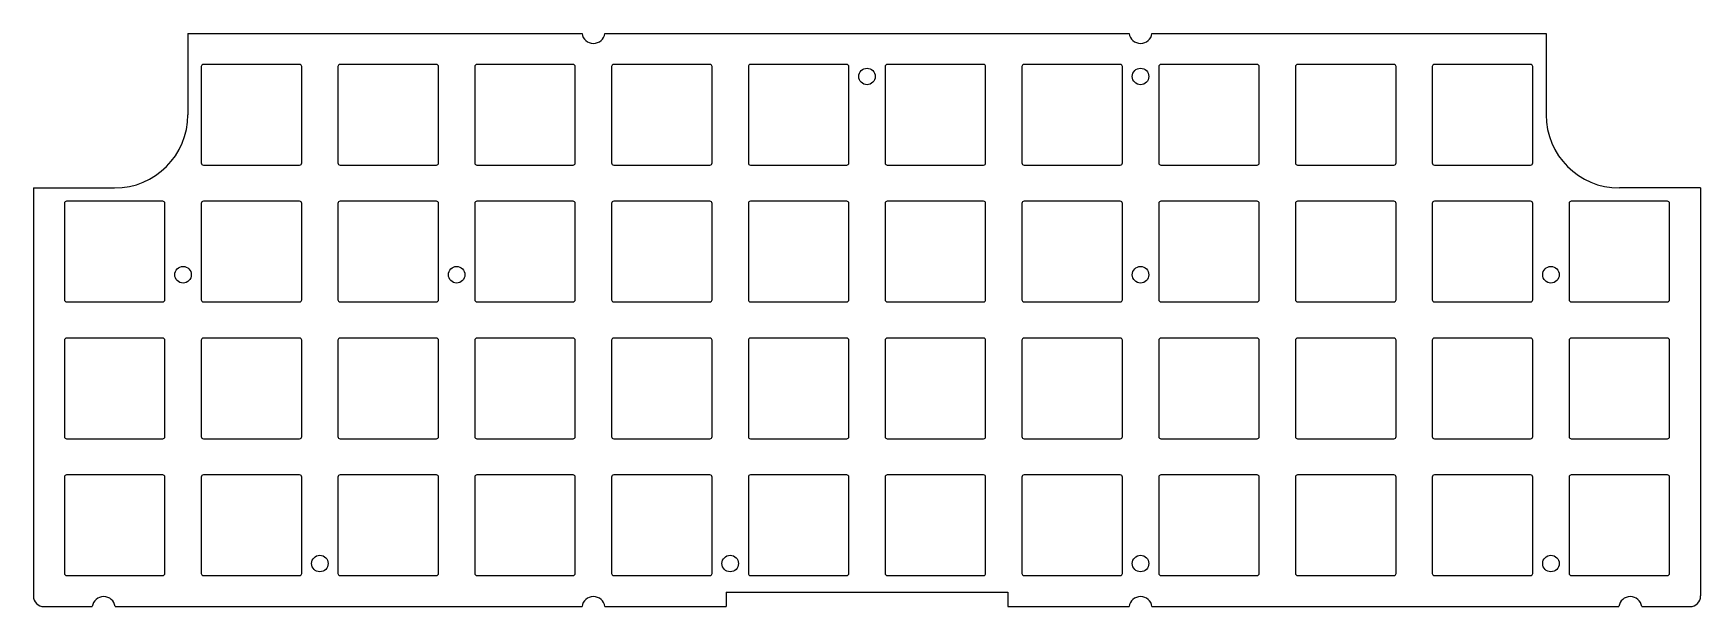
# Model space of a CAD drawing. Header units: millimetres. Extents: x -2 to 230, y -2 to 78.
import ezdxf

# ---------------------------------------------------------------- set-up
doc = ezdxf.new("R2010")
doc.units = ezdxf.units.MM

msp = doc.modelspace()

# ---------------------------------------------------------------- linework, layer by layer
for p, q in [((19.725, 78), (74.613, 78)), ((19.725, 78), (19.725, 66.675)), ((77.787, 78), (150.813, 78)), ((153.987, 78), (208.875, 78)), ((208.875, 78), (208.875, 66.675)), ((21.575, 73.375), (21.575, 59.975)), ((35.275, 73.675), (21.875, 73.675)), ((35.575, 59.975), (35.575, 73.375)), ((40.625, 73.375), (40.625, 59.975)), ((54.325, 73.675), (40.925, 73.675)), ((54.625, 59.975), (54.625, 73.375)), ((59.675, 73.375), (59.675, 59.975)), ((73.375, 73.675), (59.975, 73.675)), ((73.675, 59.975), (73.675, 73.375)), ((78.725, 73.375), (78.725, 59.975)), ((92.425, 73.675), (79.025, 73.675)), ((92.725, 59.975), (92.725, 73.375)), ((97.775, 73.375), (97.775, 59.975)), ((111.475, 73.675), (98.075, 73.675)), ((111.775, 59.975), (111.775, 73.375)), ((116.825, 73.375), (116.825, 59.975)), ((130.525, 73.675), (117.125, 73.675)), ((130.825, 59.975), (130.825, 73.375)), ((135.875, 73.375), (135.875, 59.975)), ((149.575, 73.675), (136.175, 73.675)), ((149.875, 59.975), (149.875, 73.375)), ((154.925, 73.375), (154.925, 59.975)), ((168.625, 73.675), (155.225, 73.675)), ((168.925, 59.975), (168.925, 73.375)), ((173.975, 73.375), (173.975, 59.975)), ((187.675, 73.675), (174.275, 73.675)), ((187.975, 59.975), (187.975, 73.375)), ((193.025, 73.375), (193.025, 59.975)), ((206.725, 73.675), (193.325, 73.675)), ((207.025, 59.975), (207.025, 73.375)), ((21.875, 59.675), (35.275, 59.675)), ((40.925, 59.675), (54.325, 59.675)), ((59.975, 59.675), (73.375, 59.675)), ((79.025, 59.675), (92.425, 59.675)), ((98.075, 59.675), (111.475, 59.675)), ((117.125, 59.675), (130.525, 59.675)), ((136.175, 59.675), (149.575, 59.675)), ((155.225, 59.675), (168.625, 59.675)), ((174.275, 59.675), (187.675, 59.675)), ((193.325, 59.675), (206.725, 59.675)), ((-1.8, 56.475), (9.525, 56.475)), ((-1.8, 56.475), (-1.8, -0.3)), ((230.4, 56.475), (219.075, 56.475)), ((230.4, 56.475), (230.4, -0.3)), ((2.525, 54.325), (2.525, 40.925)), ((16.225, 54.625), (2.825, 54.625)), ((16.525, 40.925), (16.525, 54.325)), ((21.575, 54.325), (21.575, 40.925)), ((35.275, 54.625), (21.875, 54.625)), ((35.575, 40.925), (35.575, 54.325)), ((40.625, 54.325), (40.625, 40.925)), ((54.325, 54.625), (40.925, 54.625)), ((54.625, 40.925), (54.625, 54.325)), ((59.675, 54.325), (59.675, 40.925)), ((73.375, 54.625), (59.975, 54.625)), ((73.675, 40.925), (73.675, 54.325)), ((78.725, 54.325), (78.725, 40.925)), ((92.425, 54.625), (79.025, 54.625)), ((92.725, 40.925), (92.725, 54.325)), ((97.775, 54.325), (97.775, 40.925)), ((111.475, 54.625), (98.075, 54.625)), ((111.775, 40.925), (111.775, 54.325)), ((116.825, 54.325), (116.825, 40.925)), ((130.525, 54.625), (117.125, 54.625)), ((130.825, 40.925), (130.825, 54.325)), ((135.875, 54.325), (135.875, 40.925)), ((149.575, 54.625), (136.175, 54.625)), ((149.875, 40.925), (149.875, 54.325)), ((154.925, 54.325), (154.925, 40.925)), ((168.625, 54.625), (155.225, 54.625)), ((168.925, 40.925), (168.925, 54.325)), ((173.975, 54.325), (173.975, 40.925)), ((187.675, 54.625), (174.275, 54.625)), ((187.975, 40.925), (187.975, 54.325)), ((193.025, 54.325), (193.025, 40.925)), ((206.725, 54.625), (193.325, 54.625)), ((207.025, 40.925), (207.025, 54.325)), ((212.075, 54.325), (212.075, 40.925)), ((225.775, 54.625), (212.375, 54.625)), ((226.075, 40.925), (226.075, 54.325)), ((2.825, 40.625), (16.225, 40.625)), ((21.875, 40.625), (35.275, 40.625)), ((40.925, 40.625), (54.325, 40.625)), ((59.975, 40.625), (73.375, 40.625)), ((79.025, 40.625), (92.425, 40.625)), ((98.075, 40.625), (111.475, 40.625)), ((117.125, 40.625), (130.525, 40.625)), ((136.175, 40.625), (149.575, 40.625)), ((155.225, 40.625), (168.625, 40.625)), ((174.275, 40.625), (187.675, 40.625)), ((193.325, 40.625), (206.725, 40.625)), ((212.375, 40.625), (225.775, 40.625)), ((2.525, 35.275), (2.525, 21.875)), ((16.225, 35.575), (2.825, 35.575)), ((16.525, 21.875), (16.525, 35.275)), ((21.575, 35.275), (21.575, 21.875)), ((35.275, 35.575), (21.875, 35.575)), ((35.575, 21.875), (35.575, 35.275)), ((40.625, 35.275), (40.625, 21.875)), ((54.325, 35.575), (40.925, 35.575)), ((54.625, 21.875), (54.625, 35.275)), ((59.675, 35.275), (59.675, 21.875)), ((73.375, 35.575), (59.975, 35.575)), ((73.675, 21.875), (73.675, 35.275)), ((78.725, 35.275), (78.725, 21.875)), ((92.425, 35.575), (79.025, 35.575)), ((92.725, 21.875), (92.725, 35.275)), ((97.775, 35.275), (97.775, 21.875)), ((111.475, 35.575), (98.075, 35.575)), ((111.775, 21.875), (111.775, 35.275)), ((116.825, 35.275), (116.825, 21.875)), ((130.525, 35.575), (117.125, 35.575)), ((130.825, 21.875), (130.825, 35.275)), ((135.875, 35.275), (135.875, 21.875)), ((149.575, 35.575), (136.175, 35.575)), ((149.875, 21.875), (149.875, 35.275)), ((154.925, 35.275), (154.925, 21.875)), ((168.625, 35.575), (155.225, 35.575)), ((168.925, 21.875), (168.925, 35.275)), ((173.975, 35.275), (173.975, 21.875)), ((187.675, 35.575), (174.275, 35.575)), ((187.975, 21.875), (187.975, 35.275)), ((193.025, 35.275), (193.025, 21.875)), ((206.725, 35.575), (193.325, 35.575)), ((207.025, 21.875), (207.025, 35.275)), ((212.075, 35.275), (212.075, 21.875)), ((225.775, 35.575), (212.375, 35.575)), ((226.075, 21.875), (226.075, 35.275)), ((2.825, 21.575), (16.225, 21.575)), ((21.875, 21.575), (35.275, 21.575)), ((40.925, 21.575), (54.325, 21.575)), ((59.975, 21.575), (73.375, 21.575)), ((79.025, 21.575), (92.425, 21.575)), ((98.075, 21.575), (111.475, 21.575)), ((117.125, 21.575), (130.525, 21.575)), ((136.175, 21.575), (149.575, 21.575)), ((155.225, 21.575), (168.625, 21.575)), ((174.275, 21.575), (187.675, 21.575)), ((193.325, 21.575), (206.725, 21.575)), ((212.375, 21.575), (225.775, 21.575)), ((16.225, 16.525), (2.825, 16.525)), ((35.275, 16.525), (21.875, 16.525)), ((54.325, 16.525), (40.925, 16.525)), ((73.375, 16.525), (59.975, 16.525)), ((92.425, 16.525), (79.025, 16.525)), ((111.475, 16.525), (98.075, 16.525)), ((130.525, 16.525), (117.125, 16.525)), ((149.575, 16.525), (136.175, 16.525)), ((168.625, 16.525), (155.225, 16.525)), ((187.675, 16.525), (174.275, 16.525)), ((206.725, 16.525), (193.325, 16.525)), ((225.775, 16.525), (212.375, 16.525)), ((2.525, 16.225), (2.525, 2.825)), ((16.525, 2.825), (16.525, 16.225)), ((21.575, 16.225), (21.575, 2.825)), ((35.575, 2.825), (35.575, 16.225)), ((40.625, 16.225), (40.625, 2.825)), ((54.625, 2.825), (54.625, 16.225)), ((59.675, 16.225), (59.675, 2.825)), ((73.675, 2.825), (73.675, 16.225)), ((78.725, 16.225), (78.725, 2.825)), ((92.725, 2.825), (92.725, 16.225)), ((97.775, 16.225), (97.775, 2.825)), ((111.775, 2.825), (111.775, 16.225)), ((116.825, 16.225), (116.825, 2.825)), ((130.825, 2.825), (130.825, 16.225)), ((135.875, 16.225), (135.875, 2.825)), ((149.875, 2.825), (149.875, 16.225)), ((154.925, 16.225), (154.925, 2.825)), ((168.925, 2.825), (168.925, 16.225)), ((173.975, 16.225), (173.975, 2.825)), ((187.975, 2.825), (187.975, 16.225)), ((193.025, 16.225), (193.025, 2.825)), ((207.025, 2.825), (207.025, 16.225)), ((212.075, 16.225), (212.075, 2.825)), ((226.075, 2.825), (226.075, 16.225)), ((2.825, 2.525), (16.225, 2.525)), ((21.875, 2.525), (35.275, 2.525)), ((40.925, 2.525), (54.325, 2.525)), ((59.975, 2.525), (73.375, 2.525)), ((79.025, 2.525), (92.425, 2.525)), ((98.075, 2.525), (111.475, 2.525)), ((117.125, 2.525), (130.525, 2.525)), ((136.175, 2.525), (149.575, 2.525)), ((155.225, 2.525), (168.625, 2.525)), ((174.275, 2.525), (187.675, 2.525)), ((193.325, 2.525), (206.725, 2.525)), ((212.375, 2.525), (225.775, 2.525)), ((94.7, 0.2), (94.7, -1.8)), ((94.7, 0.2), (133.9, 0.2)), ((133.9, 0.2), (133.9, -1.8)), ((-0.3, -1.8), (6.413, -1.8)), ((9.587, -1.8), (74.613, -1.8)), ((77.787, -1.8), (94.7, -1.8)), ((133.9, -1.8), (150.813, -1.8)), ((153.987, -1.8), (219.013, -1.8)), ((222.187, -1.8), (228.9, -1.8))]:
    msp.add_line(p, q)
for centre in [(114.3, 72), (152.4, 72), (19.05, 44.4), (57.15, 44.4), (152.4, 44.4), (209.55, 44.4), (38.1, 4.2), (95.25, 4.2), (152.4, 4.2), (209.55, 4.2)]:
    msp.add_circle(centre, 1.15)
for centre, radius, start, end in [((76.2, 78.2), 1.6, 187.18076, 352.81924), ((152.4, 78.2), 1.6, 187.18076, 352.81924), ((21.875, 73.375), 0.3, 90, 180), ((35.275, 73.375), 0.3, 0, 90), ((40.925, 73.375), 0.3, 90, 180), ((54.325, 73.375), 0.3, 0, 90), ((59.975, 73.375), 0.3, 90, 180), ((73.375, 73.375), 0.3, 0, 90), ((79.025, 73.375), 0.3, 90, 180), ((92.425, 73.375), 0.3, 0, 90), ((98.075, 73.375), 0.3, 90, 180), ((111.475, 73.375), 0.3, 0, 90), ((117.125, 73.375), 0.3, 90, 180), ((130.525, 73.375), 0.3, 0, 90), ((136.175, 73.375), 0.3, 90, 180), ((149.575, 73.375), 0.3, 0, 90), ((155.225, 73.375), 0.3, 90, 180), ((168.625, 73.375), 0.3, 0, 90), ((174.275, 73.375), 0.3, 90, 180), ((187.675, 73.375), 0.3, 0, 90), ((193.325, 73.375), 0.3, 90, 180), ((206.725, 73.375), 0.3, 0, 90), ((9.525, 66.675), 10.2, 270, 360), ((219.075, 66.675), 10.2, -180, -90), ((21.875, 59.975), 0.3, 180, 270), ((35.275, 59.975), 0.3, -90, 0), ((40.925, 59.975), 0.3, 180, 270), ((54.325, 59.975), 0.3, -90, 0), ((59.975, 59.975), 0.3, 180, 270), ((73.375, 59.975), 0.3, -90, 0), ((79.025, 59.975), 0.3, 180, 270), ((92.425, 59.975), 0.3, -90, 0), ((98.075, 59.975), 0.3, 180, 270), ((111.475, 59.975), 0.3, -90, 0), ((117.125, 59.975), 0.3, 180, 270), ((130.525, 59.975), 0.3, -90, 0), ((136.175, 59.975), 0.3, 180, 270), ((149.575, 59.975), 0.3, -90, 0), ((155.225, 59.975), 0.3, 180, 270), ((168.625, 59.975), 0.3, -90, 0), ((174.275, 59.975), 0.3, 180, 270), ((187.675, 59.975), 0.3, -90, 0), ((193.325, 59.975), 0.3, 180, 270), ((206.725, 59.975), 0.3, -90, 0), ((2.825, 54.325), 0.3, 90, 180), ((16.225, 54.325), 0.3, 0, 90), ((21.875, 54.325), 0.3, 90, 180), ((35.275, 54.325), 0.3, 0, 90), ((40.925, 54.325), 0.3, 90, 180), ((54.325, 54.325), 0.3, 0, 90), ((59.975, 54.325), 0.3, 90, 180), ((73.375, 54.325), 0.3, 0, 90), ((79.025, 54.325), 0.3, 90, 180), ((92.425, 54.325), 0.3, 0, 90), ((98.075, 54.325), 0.3, 90, 180), ((111.475, 54.325), 0.3, 0, 90), ((117.125, 54.325), 0.3, 90, 180), ((130.525, 54.325), 0.3, 0, 90), ((136.175, 54.325), 0.3, 90, 180), ((149.575, 54.325), 0.3, 0, 90), ((155.225, 54.325), 0.3, 90, 180), ((168.625, 54.325), 0.3, 0, 90), ((174.275, 54.325), 0.3, 90, 180), ((187.675, 54.325), 0.3, 0, 90), ((193.325, 54.325), 0.3, 90, 180), ((206.725, 54.325), 0.3, 0, 90), ((212.375, 54.325), 0.3, 90, 180), ((225.775, 54.325), 0.3, 0, 90), ((2.825, 40.925), 0.3, 180, 270), ((16.225, 40.925), 0.3, -90, 0), ((21.875, 40.925), 0.3, 180, 270), ((35.275, 40.925), 0.3, -90, 0), ((40.925, 40.925), 0.3, 180, 270), ((54.325, 40.925), 0.3, -90, 0), ((59.975, 40.925), 0.3, 180, 270), ((73.375, 40.925), 0.3, -90, 0), ((79.025, 40.925), 0.3, 180, 270), ((92.425, 40.925), 0.3, -90, 0), ((98.075, 40.925), 0.3, 180, 270), ((111.475, 40.925), 0.3, -90, 0), ((117.125, 40.925), 0.3, 180, 270), ((130.525, 40.925), 0.3, -90, 0), ((136.175, 40.925), 0.3, 180, 270), ((149.575, 40.925), 0.3, -90, 0), ((155.225, 40.925), 0.3, 180, 270), ((168.625, 40.925), 0.3, -90, 0), ((174.275, 40.925), 0.3, 180, 270), ((187.675, 40.925), 0.3, -90, 0), ((193.325, 40.925), 0.3, 180, 270), ((206.725, 40.925), 0.3, -90, 0), ((212.375, 40.925), 0.3, 180, 270), ((225.775, 40.925), 0.3, -90, 0), ((2.825, 35.275), 0.3, 90, 180), ((16.225, 35.275), 0.3, 0, 90), ((21.875, 35.275), 0.3, 90, 180), ((35.275, 35.275), 0.3, 0, 90), ((40.925, 35.275), 0.3, 90, 180), ((54.325, 35.275), 0.3, 0, 90), ((59.975, 35.275), 0.3, 90, 180), ((73.375, 35.275), 0.3, 0, 90), ((79.025, 35.275), 0.3, 90, 180), ((92.425, 35.275), 0.3, 0, 90), ((98.075, 35.275), 0.3, 90, 180), ((111.475, 35.275), 0.3, 0, 90), ((117.125, 35.275), 0.3, 90, 180), ((130.525, 35.275), 0.3, 0, 90), ((136.175, 35.275), 0.3, 90, 180), ((149.575, 35.275), 0.3, 0, 90), ((155.225, 35.275), 0.3, 90, 180), ((168.625, 35.275), 0.3, 0, 90), ((174.275, 35.275), 0.3, 90, 180), ((187.675, 35.275), 0.3, 0, 90), ((193.325, 35.275), 0.3, 90, 180), ((206.725, 35.275), 0.3, 0, 90), ((212.375, 35.275), 0.3, 90, 180), ((225.775, 35.275), 0.3, 0, 90), ((2.825, 21.875), 0.3, 180, 270), ((16.225, 21.875), 0.3, -90, 0), ((21.875, 21.875), 0.3, 180, 270), ((35.275, 21.875), 0.3, -90, 0), ((40.925, 21.875), 0.3, 180, 270), ((54.325, 21.875), 0.3, -90, 0), ((59.975, 21.875), 0.3, 180, 270), ((73.375, 21.875), 0.3, -90, 0), ((79.025, 21.875), 0.3, 180, 270), ((92.425, 21.875), 0.3, -90, 0), ((98.075, 21.875), 0.3, 180, 270), ((111.475, 21.875), 0.3, -90, 0), ((117.125, 21.875), 0.3, 180, 270), ((130.525, 21.875), 0.3, -90, 0), ((136.175, 21.875), 0.3, 180, 270), ((149.575, 21.875), 0.3, -90, 0), ((155.225, 21.875), 0.3, 180, 270), ((168.625, 21.875), 0.3, -90, 0), ((174.275, 21.875), 0.3, 180, 270), ((187.675, 21.875), 0.3, -90, 0), ((193.325, 21.875), 0.3, 180, 270), ((206.725, 21.875), 0.3, -90, 0), ((212.375, 21.875), 0.3, 180, 270), ((225.775, 21.875), 0.3, -90, 0), ((2.825, 16.225), 0.3, 90, 180), ((16.225, 16.225), 0.3, 0, 90), ((21.875, 16.225), 0.3, 90, 180), ((35.275, 16.225), 0.3, 0, 90), ((40.925, 16.225), 0.3, 90, 180), ((54.325, 16.225), 0.3, 0, 90), ((59.975, 16.225), 0.3, 90, 180), ((73.375, 16.225), 0.3, 0, 90), ((79.025, 16.225), 0.3, 90, 180), ((92.425, 16.225), 0.3, 0, 90), ((98.075, 16.225), 0.3, 90, 180), ((111.475, 16.225), 0.3, 0, 90), ((117.125, 16.225), 0.3, 90, 180), ((130.525, 16.225), 0.3, 0, 90), ((136.175, 16.225), 0.3, 90, 180), ((149.575, 16.225), 0.3, 0, 90), ((155.225, 16.225), 0.3, 90, 180), ((168.625, 16.225), 0.3, 0, 90), ((174.275, 16.225), 0.3, 90, 180), ((187.675, 16.225), 0.3, 0, 90), ((193.325, 16.225), 0.3, 90, 180), ((206.725, 16.225), 0.3, 0, 90), ((212.375, 16.225), 0.3, 90, 180), ((225.775, 16.225), 0.3, 0, 90), ((2.825, 2.825), 0.3, 180, 270), ((16.225, 2.825), 0.3, -90, 0), ((21.875, 2.825), 0.3, 180, 270), ((35.275, 2.825), 0.3, -90, 0), ((40.925, 2.825), 0.3, 180, 270), ((54.325, 2.825), 0.3, -90, 0), ((59.975, 2.825), 0.3, 180, 270), ((73.375, 2.825), 0.3, -90, 0), ((79.025, 2.825), 0.3, 180, 270), ((92.425, 2.825), 0.3, -90, 0), ((98.075, 2.825), 0.3, 180, 270), ((111.475, 2.825), 0.3, -90, 0), ((117.125, 2.825), 0.3, 180, 270), ((130.525, 2.825), 0.3, -90, 0), ((136.175, 2.825), 0.3, 180, 270), ((149.575, 2.825), 0.3, -90, 0), ((155.225, 2.825), 0.3, 180, 270), ((168.625, 2.825), 0.3, -90, 0), ((174.275, 2.825), 0.3, 180, 270), ((187.675, 2.825), 0.3, -90, 0), ((193.325, 2.825), 0.3, 180, 270), ((206.725, 2.825), 0.3, -90, 0), ((212.375, 2.825), 0.3, 180, 270), ((225.775, 2.825), 0.3, -90, 0), ((-0.3, -0.3), 1.5, -180, -90), ((8, -2), 1.6, 7.18076, 172.81924), ((76.2, -2), 1.6, 7.18076, 172.81924), ((152.4, -2), 1.6, 7.18076, 172.81924), ((220.6, -2), 1.6, 7.18076, 172.81924), ((228.9, -0.3), 1.5, 270, 360)]:
    msp.add_arc(centre, radius, start, end)

doc.saveas('drawing.dxf')
